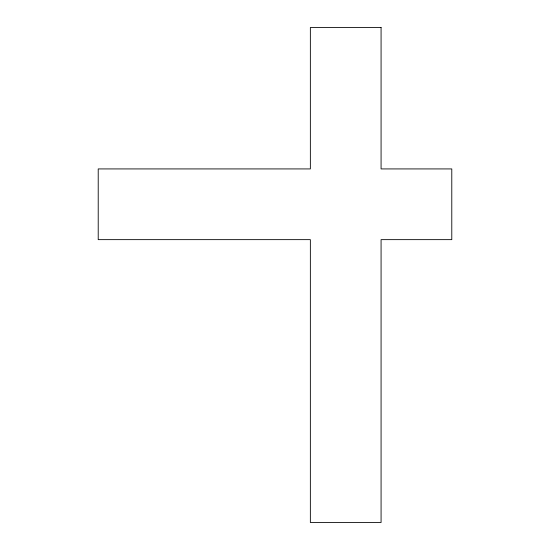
<?xml version="1.0" encoding="UTF-8"?>
<svg xmlns="http://www.w3.org/2000/svg" width="550" height="550" viewBox="0 0 550 550"><rect width="100%" height="100%" fill="white"/><g stroke="black" fill="none" stroke-linecap="round" stroke-linejoin="round"><path stroke-width="0.82" d="M381.074 27.5L310.358 27.5L310.358 168.926L98.216 168.926L98.216 239.642L310.358 239.642L310.358 522.5L381.074 522.5L381.074 239.642L451.784 239.642L451.784 168.926L381.074 168.926L381.074 27.5"/></g></svg>
